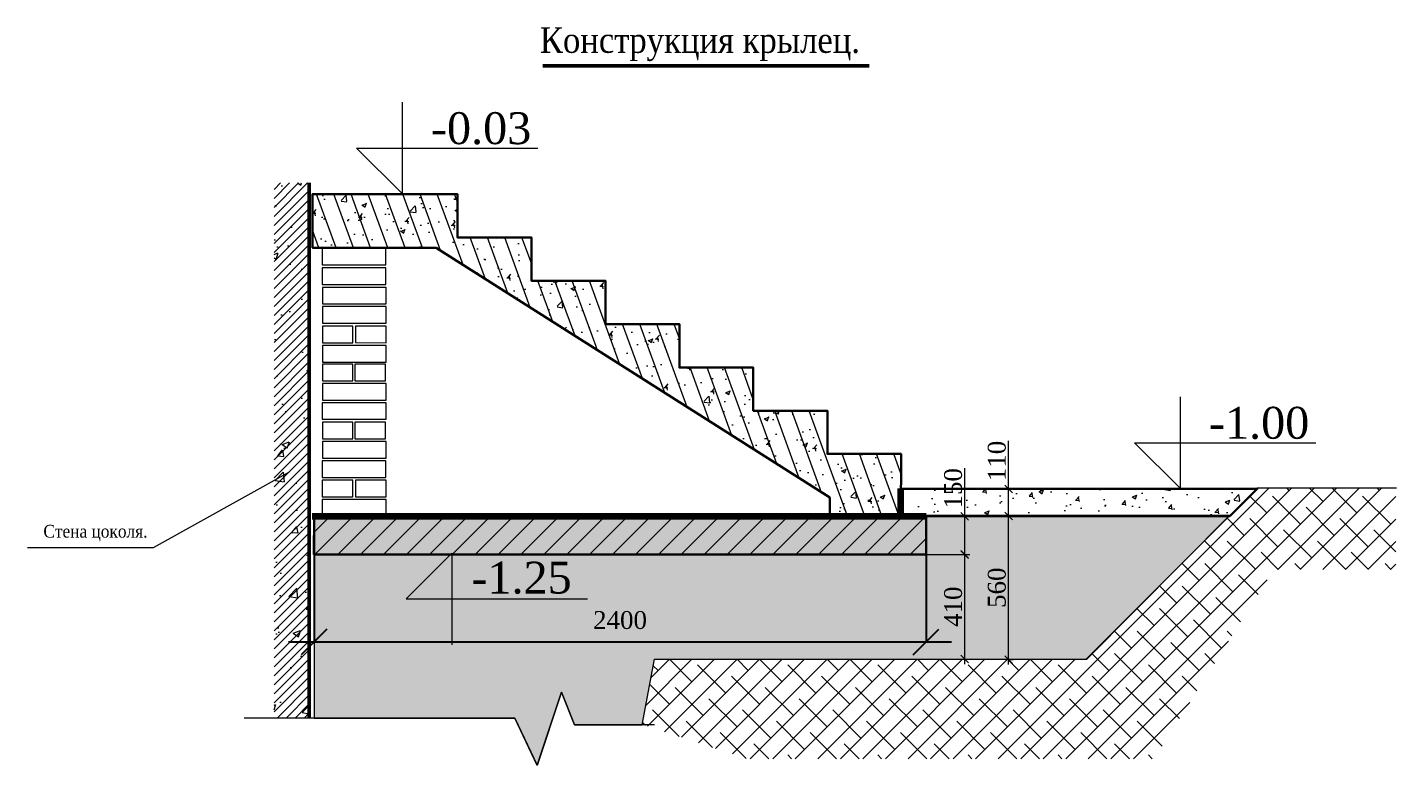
# Model space of a CAD drawing. Extents: x 1526320 to 3332998, y -546296 to 333165.
# Drawn here: x 2230633 to 2236002, y -145597 to -142699 of the extents above; entities that cross this region are included whole.
import ezdxf

# ---------------------------------------------------------------- set-up
doc = ezdxf.new("R2010")
doc.units = 0
doc.header["$LTSCALE"] = 500
doc.header["$MEASUREMENT"] = 0
doc.layers.get('0').update_dxf_attribs({"linetype": 'CONTINUOUS', "lineweight": 0})
doc.layers.add('Для печати', color=250, linetype='CONTINUOUS', lineweight=0)
doc.layers.add('КД. Узлы', color=250, linetype='CONTINUOUS', lineweight=0)
doc.styles.add('DIST', font='TIMES.TTF', dxfattribs={"width": 0.8, "height": 300})
doc.styles.get("Standard").update_dxf_attribs({"font": 'TIMES.TTF', "height": 150})
doc.dimstyles.new('ISO-25', dxfattribs={"dimtxt": 300, "dimasz": 100, "dimexe": 0, "dimexo": 0, "dimgap": 50, "dimtad": 1, "dimdec": 0, "dimrnd": 10, "dimtxsty": 'Standard', "dimblk": 'OBLIQUE', "dimcen": 100, "dimdle": 100, "dimadec": 0, "dimazin": 0, "dimtfac": 1, "dimtdec": 0, "dimtmove": 0, "dimatfit": 3, "dimldrblk": 'OBLIQUE', "dimfxl": 0, "dimarcsym": 0})
doc.dimstyles.new('Для узлов', dxfattribs={"dimtxt": 50, "dimasz": 30, "dimexe": 20, "dimexo": 0, "dimgap": 10, "dimtad": 1, "dimdec": 0, "dimrnd": 10, "dimtxsty": 'Standard', "dimblk": 'OBLIQUE', "dimcen": 30, "dimdle": 20, "dimadec": 0, "dimazin": 2, "dimtfac": 1, "dimtdec": 0, "dimtmove": 0, "dimatfit": 3, "dimldrblk": 'DATUMFILLED', "dimfxl": 0, "dimlwd": 9, "dimlwe": 9, "dimarcsym": 0})

# ---------------------------------------------------------------- blocks, each defined once
blk = doc.blocks.new('_Oblique')
at = {"color": 0, "linetype": 'ByBlock', "lineweight": -2}
blk.add_line((-0.5, -0.5), (0.5, 0.5), dxfattribs=at)
blk = doc.blocks.new('*D1579')
at = {"layer": 'Для печати', "color": 0, "linetype": 'Continuous', "lineweight": 9, "ltscale": 0.13}
for p, q in [((2234309, -144618.1), (2234309, -144428.9)), ((2234150, -144618.1), (2234329, -144618.1)), ((2234309, -144787.6), (2234309, -144618.1)), ((2234139.6, -144767.6), (2234329, -144767.6))]:
    blk.add_line(p, q, dxfattribs=at)
at = {"layer": 'Для печати', "color": 0, "linetype": 'Continuous', "lineweight": 9, "ltscale": 0.13, "xscale": 30, "yscale": 30, "zscale": 30}
for p, rotation in [((2234309, -144618.1), 90), ((2234309, -144767.6), 270)]:
    blk.add_blockref('_Oblique', p, dxfattribs=dict(at, rotation=rotation))
at = {"layer": 'Для печати', "color": 0, "linetype": 'Continuous', "lineweight": 5, "ltscale": 0.13, "insert": (2234263.4, -144508.5), "char_height": 70, "attachment_point": 5, "rotation": 90}
blk.add_mtext('150', dxfattribs=at)
blk = doc.blocks.new('_DatumFilled')
at = {"color": 0, "linetype": 'ByBlock', "lineweight": 0}
blk.add_solid([(0, 0.58), (-1, 0), (0, -0.58)], dxfattribs=at)
blk = doc.blocks.new('*D1580')
at = {"layer": 'Для печати', "color": 0, "linetype": 'Continuous', "lineweight": 9, "ltscale": 0.13}
for p, q in [((2234309, -145198.4), (2234309, -144748.3)), ((2234146.9, -144768.3), (2234329, -144768.3)), ((2234139.6, -145178.4), (2234329, -145178.4))]:
    blk.add_line(p, q, dxfattribs=at)
at = {"layer": 'Для печати', "color": 0, "linetype": 'Continuous', "lineweight": 9, "ltscale": 0.13, "xscale": 30, "yscale": 30, "zscale": 30}
for p, rotation in [((2234309, -144768.3), 90), ((2234309, -145178.4), 270)]:
    blk.add_blockref('_Oblique', p, dxfattribs=dict(at, rotation=rotation))
at = {"layer": 'Для печати', "color": 0, "linetype": 'Continuous', "lineweight": 5, "ltscale": 0.13, "insert": (2234263.4, -144973.3), "char_height": 70, "attachment_point": 5, "rotation": 90}
blk.add_mtext('410', dxfattribs=at)
blk = doc.blocks.new('*D1581')
at = {"layer": 'Для печати', "color": 0, "linetype": 'Continuous', "lineweight": 9, "ltscale": 0.13}
for p, q in [((2234480.4, -144510.8), (2234480.4, -144321.6)), ((2234480.4, -144510.8), (2234460.4, -144510.8)), ((2234480.4, -144636.7), (2234480.4, -144510.8)), ((2234480.4, -144616.7), (2234460.4, -144616.7))]:
    blk.add_line(p, q, dxfattribs=at)
at = {"layer": 'Для печати', "color": 0, "linetype": 'Continuous', "lineweight": 9, "ltscale": 0.13, "xscale": 30, "yscale": 30, "zscale": 30}
for p, rotation in [((2234480.4, -144510.8), 90), ((2234480.4, -144616.7), 270)]:
    blk.add_blockref('_Oblique', p, dxfattribs=dict(at, rotation=rotation))
at = {"layer": 'Для печати', "color": 0, "linetype": 'Continuous', "lineweight": 5, "ltscale": 0.13, "insert": (2234434.8, -144401.2), "char_height": 70, "attachment_point": 5, "rotation": 90}
blk.add_mtext('110', dxfattribs=at)
blk = doc.blocks.new('*D1582')
at = {"layer": 'Для печати', "color": 0, "linetype": 'Continuous', "lineweight": 9, "ltscale": 0.13}
for p, q in [((2234480.4, -145200.5), (2234480.4, -144596.7)), ((2234477.3, -144616.7), (2234500.4, -144616.7)), ((2234477.3, -145180.5), (2234500.4, -145180.5))]:
    blk.add_line(p, q, dxfattribs=at)
at = {"layer": 'Для печати', "color": 0, "linetype": 'Continuous', "lineweight": 9, "ltscale": 0.13, "xscale": 30, "yscale": 30, "zscale": 30}
for p, rotation in [((2234480.4, -144616.7), 90), ((2234480.4, -145180.5), 270)]:
    blk.add_blockref('_Oblique', p, dxfattribs=dict(at, rotation=rotation))
at = {"layer": 'Для печати', "color": 0, "linetype": 'Continuous', "lineweight": 5, "ltscale": 0.13, "insert": (2234434.8, -144898.6), "char_height": 70, "attachment_point": 5, "rotation": 90}
blk.add_mtext('560', dxfattribs=at)
blk = doc.blocks.new('*D1583')
at = {"layer": 'Для печати', "color": 0, "linetype": 'Continuous', "lineweight": -2, "ltscale": 0.13}
for p, q in [((2231756.9, -144617.6), (2231756.9, -145111.5)), ((2234157, -144767.9), (2234157, -145111.5)), ((2231656.9, -145111.5), (2234257, -145111.5))]:
    blk.add_line(p, q, dxfattribs=at)
at = {"layer": 'Для печати', "color": 0, "linetype": 'Continuous', "lineweight": -2, "ltscale": 0.13, "xscale": 100, "yscale": 100, "zscale": 100, "rotation": 180}
blk.add_blockref('_Oblique', (2231756.9, -145111.5), dxfattribs=at)
at = {"layer": 'Для печати', "color": 0, "linetype": 'Continuous', "lineweight": -2, "ltscale": 0.13, "xscale": 100, "yscale": 100, "zscale": 100}
blk.add_blockref('_Oblique', (2234157, -145111.5), dxfattribs=at)
at = {"layer": 'Для печати', "color": 0, "linetype": 'Continuous', "lineweight": 5, "ltscale": 0.13, "insert": (2232957, -145025.9), "char_height": 70, "attachment_point": 5}
blk.add_mtext('2400', dxfattribs=at)

msp = doc.modelspace()

# ---------------------------------------------------------------- hatches: boundary and pattern name
at = {"layer": 'Для печати', "linetype": 'Continuous', "lineweight": 0, "ltscale": 0.13}
h = msp.add_hatch(dxfattribs=at)
h.set_pattern_fill('AR-CONC', color=250, scale=40, style=0)
h.set_pattern_definition([(50, (1127986.83, -891486.54), (286.904073, -25.100854), [30, -330]), (355, (1127986.83, -891486.54), (-55.500533, 300.876853), [24, -264]), (100.4514, (1128010.74, -891488.63), (231.40375, 275.775817), [25.496076, -280.456845]), (46.1842, (1127986.83, -891406.54), (426.89642, -66.20761), [45, -495]), (96.6356, (1128022.4, -891412.05), (373.86508, 389.64715), [38.24412, -420.6852]), (351.1842, (1127986.83, -891406.54), (373.86478, 389.64744), [36, -396]), (21, (1128026.83, -891426.54), (238.76282, -161.047556), [30, -330]), (326, (1128026.83, -891426.54), (97.32613, 290.06002), [24, -264]), (71.4514, (1128046.73, -891439.96), (336.08905, 129.0122), [25.496076, -280.456845]), (37.5, (1127986.83, -891486.54), (4.863942, 133.1575415), [0, -260.8, 0, -268, 0, -265]), (7.5, (1127986.83, -891486.54), (105.227815, 157.764685), [0, -152.8, 0, -254.8, 0, -101]), (327.5, (1127897.63, -891486.54), (213.5289745, -9.021949), [0, -100, 0, -312, 0, -414]), (317.5, (1127857.63, -891486.54), (233.274468, 40.041993), [0, -130, 0, -207.2, 0, -294])])
h.paths.add_polyline_path([(2231737.8, -143310), (2231600.3, -143310), (2231600.3, -145410.1), (2231737.8, -145410.1)])
h = msp.add_hatch(dxfattribs=at)
h.set_pattern_fill('ANSI31', color=250, scale=200, style=0)
h.set_pattern_definition([(45, (1127986.832, -891486.536), (-17.67766953, 17.67766953), [])])
h.paths.add_polyline_path([(2231737.8, -143310), (2231600.3, -143310), (2231600.3, -145410.1), (2231737.8, -145410.1)])
at = {"layer": 'Для печати', "linetype": 'Continuous', "lineweight": 0}
h = msp.add_hatch(dxfattribs=at)
h.set_pattern_fill('ANSI31', color=250, scale=20, angle=65, style=0)
h.set_pattern_definition([(110, (878119.75, -36655.15), (-59.6704814, -21.718279), [])])
edge = h.paths.add_edge_path()
edge.add_line((2234058.5, -144617.3), (2234058.8, -144373.4))
edge.add_line((2234058.8, -144373.4), (2233770, -144373.4))
edge.add_line((2233770, -144373.4), (2233770, -144204))
edge.add_line((2233770, -144204), (2233479.7, -144204))
edge.add_line((2233479.7, -144204), (2233479.7, -144034.5))
edge.add_line((2233479.7, -144034.5), (2233190, -144034.5))
edge.add_line((2233190, -144034.5), (2233190, -143863.7))
edge.add_line((2233190, -143863.7), (2232899.7, -143863.7))
edge.add_line((2232899.7, -143863.7), (2232899.7, -143693.6))
edge.add_line((2232899.7, -143693.6), (2232609.4, -143693.6))
edge.add_line((2232609.4, -143693.6), (2232609.4, -143523.4))
edge.add_line((2232609.4, -143523.4), (2232319.2, -143523.4))
edge.add_line((2232319.2, -143523.4), (2232319.2, -143353.4))
edge.add_line((2232319.2, -143353.4), (2231751.3, -143353.4))
edge.add_line((2231751.3, -143353.4), (2231751.3, -143564.2))
edge.add_line((2231751.3, -143564.2), (2232235.5, -143564.2))
edge.add_line((2232235.5, -143564.2), (2233779.4, -144544.5))
edge.add_line((2233779.4, -144544.5), (2233779.4, -144617.5))
edge.add_line((2233779.4, -144617.5), (2234058.5, -144617.5))
h = msp.add_hatch(dxfattribs=at)
h.set_pattern_fill('AR-CONC', color=250, style=0)
h.set_pattern_definition([(50, (878119.75, -36655.15), (182.184669, -15.939086), [19.05, -209.55]), (355, (878119.75, -36655.15), (-35.242826, 191.056643), [15.24, -167.64]), (100.451, (878134.93, -36656.48), (146.942502, 175.116688), [16.19, -178.09]), (46.1842, (878119.75, -36604.35), (271.07904, -42.042328), [28.575, -314.325]), (96.6356, (878142.34, -36607.86), (237.404234, 247.425556), [24.285, -267.135]), (351.184, (878119.75, -36604.35), (237.404606, 247.42512), [22.86, -251.46]), (21, (878145.15, -36617.05), (151.61488, -102.265519), [19.05, -209.55]), (326, (878145.15, -36617.05), (61.802028, 184.187966), [15.24, -167.64]), (71.4514, (878157.79, -36625.57), (213.41649, 81.922858), [16.19, -178.09]), (37.5, (878119.75, -36655.15), (3.0886033, 84.555039), [0, -165.608, 0, -170.18, 0, -168.275]), (7.5, (878119.75, -36655.15), (66.8196625, 100.180575), [0, -97.028, 0, -161.798, 0, -64.135]), (327.5, (878063.11, -36655.15), (135.590595, -5.728744), [0, -63.5, 0, -198.12, 0, -262.89]), (317.5, (878037.71, -36655.15), (148.129181, 25.426491), [0, -82.55, 0, -131.572, 0, -186.69])])
edge = h.paths.add_edge_path()
edge.add_line((2234058.5, -144617.3), (2234058.8, -144373.4))
edge.add_line((2234058.8, -144373.4), (2233770, -144373.4))
edge.add_line((2233770, -144373.4), (2233770, -144204))
edge.add_line((2233770, -144204), (2233479.7, -144204))
edge.add_line((2233479.7, -144204), (2233479.7, -144034.5))
edge.add_line((2233479.7, -144034.5), (2233190, -144034.5))
edge.add_line((2233190, -144034.5), (2233190, -143863.7))
edge.add_line((2233190, -143863.7), (2232899.7, -143863.7))
edge.add_line((2232899.7, -143863.7), (2232899.7, -143693.6))
edge.add_line((2232899.7, -143693.6), (2232609.4, -143693.6))
edge.add_line((2232609.4, -143693.6), (2232609.4, -143523.4))
edge.add_line((2232609.4, -143523.4), (2232319.2, -143523.4))
edge.add_line((2232319.2, -143523.4), (2232319.2, -143353.4))
edge.add_line((2232319.2, -143353.4), (2231751.3, -143353.4))
edge.add_line((2231751.3, -143353.4), (2231751.3, -143564.2))
edge.add_line((2231751.3, -143564.2), (2232235.5, -143564.2))
edge.add_line((2232235.5, -143564.2), (2233779.4, -144544.5))
edge.add_line((2233779.4, -144544.5), (2233779.4, -144617.5))
edge.add_line((2233779.4, -144617.5), (2234058.5, -144617.5))
at = {"layer": 'Для печати', "linetype": 'Continuous', "lineweight": 0, "ltscale": 0.13}
h = msp.add_hatch(dxfattribs=at)
h.set_pattern_fill('ANSI38', color=250, scale=500, style=0)
h.set_pattern_definition([(45, (1127986.83, -891486.536), (-44.1941738, 44.1941738), []), (135, (1127986.83, -891486.536), (-132.5825215, 44.1941738), [156.25, -93.75])])
edge = h.paths.add_edge_path()
edge.add_line((2235998.9, -144508.9), (2235998.9, -144826.9))
edge.add_line((2235998.9, -144826.9), (2235521, -144826.9))
edge.add_line((2235521, -144826.9), (2235051.5, -145569.6))
edge.add_line((2235051.5, -145569.6), (2233454.5, -145569.6))
edge.add_line((2233454.5, -145569.6), (2233044, -145435))
edge.add_line((2233043.2, -145437.1), (2233092.4, -145179.5))
edge.add_line((2233092.4, -145179.5), (2234785.4, -145179.5))
edge.add_line((2234785.4, -145179.5), (2235456.6, -144506.5))
edge.add_line((2235456.6, -144506.5), (2236002.3, -144506.5))
at = {"layer": 'Для печати', "linetype": 'Continuous', "lineweight": 0}
h = msp.add_hatch(dxfattribs=at)
h.set_pattern_fill('AR-CONC', color=250, style=0)
h.set_pattern_definition([(50, (1577868.13, -217727.21), (182.18467, -15.939086), [19.05, -209.55]), (355, (1577868.13, -217727.21), (-35.242826, 191.056643), [15.24, -167.64]), (100.451, (1577883.31, -217728.54), (146.9425, 175.11669), [16.19, -178.09]), (46.1842, (1577868.13, -217676.41), (271.07904, -42.04233), [28.575, -314.325]), (96.6356, (1577890.72, -217679.91), (237.40423, 247.42556), [24.285, -267.135]), (351.184, (1577868.13, -217676.4), (237.4046, 247.42512), [22.86, -251.46]), (21, (1577893.53, -217689.11), (151.61488, -102.26552), [19.05, -209.55]), (326, (1577893.53, -217689.11), (61.80203, 184.187966), [15.24, -167.64]), (71.4514, (1577906.17, -217697.63), (213.41649, 81.92286), [16.19, -178.09]), (37.5, (1577868.13, -217727.21), (3.088603, 84.555039), [0, -165.608, 0, -170.18, 0, -168.275]), (7.5, (1577868.13, -217727.21), (66.819663, 100.180575), [0, -97.028, 0, -161.798, 0, -64.135]), (327.5, (1577811.49, -217727.21), (135.590595, -5.728744), [0, -63.5, 0, -198.12, 0, -262.89]), (317.5, (1577786.09, -217727.21), (148.129181, 25.42649), [0, -82.55, 0, -131.572, 0, -186.69])])
h.paths.add_polyline_path([(2235348.7, -144617.5), (2234058.3, -144617.5), (2234058.3, -144510.5), (2235456, -144510.5)])
h = msp.add_hatch(dxfattribs=at)
h.set_pattern_fill('AR-CONC', color=250, scale=0.5, style=0)
h.set_pattern_definition([(50, (1577868.13, -217727.21), (91.0923345, -7.969543), [9.525, -104.775]), (355, (1577868.13, -217727.21), (-17.621413, 95.528321), [7.62, -83.82]), (100.451, (1577875.72, -217727.876), (73.471251, 87.558344), [8.095, -89.045]), (46.1842, (1577868.13, -217701.81), (135.53952, -21.021164), [14.2875, -157.1625]), (96.6356, (1577879.43, -217703.56), (118.702117, 123.712778), [12.1425, -133.5675]), (351.184, (1577868.13, -217701.81), (118.702303, 123.71256), [11.43, -125.73]), (21, (1577880.83, -217708.16), (75.80744, -51.132759), [9.525, -104.775]), (326, (1577880.83, -217708.16), (30.901014, 92.093983), [7.62, -83.82]), (71.4514, (1577887.15, -217712.42), (106.708245, 40.961429), [8.095, -89.045]), (37.5, (1577868.13, -217727.21), (1.5443016, 42.2775194), [0, -82.804, 0, -85.09, 0, -84.1375]), (7.5, (1577868.13, -217727.21), (33.4098313, 50.0902874), [0, -48.514, 0, -80.899, 0, -32.0675]), (327.5, (1577839.81, -217727.21), (67.7952976, -2.864372), [0, -31.75, 0, -99.06, 0, -131.445]), (317.5, (1577827.11, -217727.21), (74.0645907, 12.7132455), [0, -41.275, 0, -65.786, 0, -93.345])])
h.paths.add_polyline_path([(2234157, -144617.6), (2231756.9, -144617.6), (2231756.7, -144767.9), (2234157, -144767.9)])
h = msp.add_hatch(dxfattribs=at)
h.set_pattern_fill('ANSI31', color=250, scale=20, style=0)
h.set_pattern_definition([(45, (1577868.13, -217727.21), (-44.9012806, 44.9012806), [])])
h.paths.add_polyline_path([(2234157, -144617.6), (2231756.9, -144617.6), (2231756.7, -144767.9), (2234157, -144767.9)])
at = {"layer": 'Для печати', "linetype": 'Continuous', "lineweight": 0, "ltscale": 0.13}
h = msp.add_hatch(dxfattribs=at)
h.set_pattern_fill('AR-SAND', color=250, scale=40, style=0)
h.set_pattern_definition([(37.5, (1127986.83, -891486.536), (-2.5197343, 77.0729508), [0, -60.8, 0, -68, 0, -65]), (7.5, (1127986.83, -891486.54), (70.791068, 112.885843), [0, -32.8, 0, -54.8, 0, -21]), (327.5, (1127937.63, -891486.536), (124.5656745, 0.226362), [0, -20, 0, -72, 0, -94]), (317.5, (1127937.63, -891486.54), (120.245064, 35.107023), [0, -10, 0, -47.2, 0, -54])])
edge = h.paths.add_edge_path()
edge.add_line((2231757.3, -144767.9), (2231757.3, -145410.6))
edge.add_line((2231757.3, -145410.6), (2232544.3, -145410.6))
edge.add_line((2232544.3, -145410.6), (2232631.9, -145594.9))
edge.add_line((2232631.9, -145594.9), (2232727, -145308.9))
edge.add_line((2232727, -145308.9), (2232778.6, -145436.2))
edge.add_line((2232778.6, -145436.2), (2233043.7, -145436.2))
edge.add_line((2233043.7, -145436.2), (2233092.7, -145179.4))
edge.add_line((2233092.7, -145179.4), (2234787.5, -145179.4))
edge.add_line((2234787.5, -145179.4), (2235346.7, -144615.6))
edge.add_line((2235346.7, -144615.6), (2234159.3, -144615.6))
edge.add_line((2234159.3, -144615.6), (2234159.3, -144767))
edge.add_line((2234159.3, -144767), (2231757, -144767.9))

# ---------------------------------------------------------------- linework, layer by layer
at = {"layer": 'Для печати', "color": 250, "linetype": 'Continuous', "lineweight": 15}
for p, q in [((2232103.3, -143353.2), (2232103.3, -142993.2)), ((2232103.3, -143353.2), (2231923.3, -143173.2)), ((2231923.3, -143173.2), (2232634.5, -143173.2)), ((2235154.3, -144509.5), (2235154.3, -144149.5)), ((2234974.3, -144329.5), (2235685.4, -144329.5)), ((2235154.3, -144509.5), (2234974.3, -144329.5)), ((2232297.7, -144762.8), (2232117.7, -144942.8)), ((2232297.7, -144762.8), (2232297.7, -145122.8)), ((2232117.7, -144942.8), (2232828.9, -144942.8))]:
    msp.add_line(p, q, dxfattribs=at)
at = {"layer": 'Для печати', "color": 250, "linetype": 'Continuous', "lineweight": 50, "ltscale": 0.13}
msp.add_line((2231738, -143309.2), (2231738, -145412), dxfattribs=at)
at = {"layer": 'Для печати', "color": 250, "linetype": 'Continuous', "lineweight": 100}
msp.add_line((2231749.4, -144617.5), (2234157, -144617.5), dxfattribs=at)
at = {"layer": 'Для печати', "color": 250, "linetype": 'Continuous', "lineweight": 30}
msp.add_lwpolyline([(2234058.5, -144617.3), (2234058.8, -144373.4), (2233770, -144373.4), (2233770, -144204), (2233479.7, -144204), (2233479.7, -144034.5), (2233190, -144034.5), (2233190, -143863.7), (2232899.7, -143863.7), (2232899.7, -143693.6), (2232609.4, -143693.6), (2232609.4, -143523.4), (2232319.2, -143523.4), (2232319.2, -143353.4), (2231751.3, -143353.4), (2231751.3, -143564.2), (2232235.5, -143564.2), (2233779.4, -144544.5), (2233779.4, -144617.5), (2234058.5, -144617.5)], dxfattribs=at)
at = {"layer": 'Для печати', "color": 250, "linetype": 'Continuous', "lineweight": 15}
for points in [[(2232038.2, -143565.6), (2231788.4, -143565.6), (2231788.4, -143630.7), (2232038.2, -143630.7)], [(2232038.7, -143643.2), (2231788.9, -143643.2), (2231788.9, -143708.3), (2232038.7, -143708.3)], [(2232039.6, -143719.7), (2231789.8, -143719.7), (2231789.8, -143784.9), (2232039.6, -143784.9)], [(2232039.4, -143795.5), (2231789.6, -143795.5), (2231789.6, -143860.7), (2232039.4, -143860.7)], [(2231909.8, -143871.9), (2231789.7, -143871.9), (2231789.7, -143937), (2231909.8, -143937)], [(2232040.2, -143871.6), (2231920.1, -143871.6), (2231920.1, -143936.7), (2232040.2, -143936.8)], [(2232039.5, -143947.6), (2231789.7, -143947.6), (2231789.7, -144012.7), (2232039.5, -144012.7)], [(2231909.8, -144021.2), (2231789.7, -144021.2), (2231789.7, -144086.3), (2231909.8, -144086.3)], [(2232037.3, -144021.3), (2231917.2, -144021.3), (2231917.2, -144086.4), (2232037.3, -144086.4)], [(2232039.5, -144096.9), (2231789.7, -144096.9), (2231789.7, -144162), (2232039.5, -144162)], [(2232039.3, -144172.5), (2231789.5, -144172.5), (2231789.5, -144237.7), (2232039.3, -144237.7)], [(2231909.7, -144248.9), (2231789.6, -144248.9), (2231789.6, -144314), (2231909.7, -144314)], [(2232037.2, -144249), (2231917.1, -144249), (2231917.1, -144314.1), (2232037.2, -144314.1)], [(2232039.4, -144324.6), (2231789.6, -144324.6), (2231789.6, -144389.7), (2232039.4, -144389.7)], [(2232039.2, -144400.4), (2231789.4, -144400.4), (2231789.4, -144465.5), (2232039.2, -144465.5)], [(2231909.6, -144476.8), (2231789.5, -144476.8), (2231789.5, -144541.9), (2231909.6, -144541.9)], [(2232040, -144476.5), (2231919.9, -144476.5), (2231919.9, -144541.6), (2232040, -144541.6)], [(2232039.3, -144552.5), (2231789.5, -144552.5), (2231789.5, -144617.6), (2232039.3, -144617.6)]]:
    msp.add_lwpolyline(points, close=True, dxfattribs=at)
at = {"layer": 'Для печати', "color": 250, "linetype": 'Continuous', "lineweight": 15, "ltscale": 0.13}
for points in [[(2231658.9, -144445.6), (2231125.8, -144742.6), (2230632.9, -144742.6)], [(2233043.2, -145437.1), (2233092.4, -145179.5), (2234785.4, -145179.5), (2235456.6, -144506.5), (2236002.3, -144506.5)], [(2231757.3, -144767.9), (2231757.3, -145410.6), (2232544.3, -145410.6), (2232631.9, -145594.9), (2232727, -145308.9), (2232778.6, -145436.2), (2233043.7, -145436.2), (2233092.7, -145179.4), (2234787.5, -145179.4), (2235346.7, -144615.6), (2234159.3, -144615.6), (2234159.3, -144767), (2231757, -144767.9)]]:
    msp.add_lwpolyline(points, dxfattribs=at)
at = {"layer": 'Для печати', "color": 250, "linetype": 'Continuous', "lineweight": 30}
for points in [[(2235348.7, -144617.5), (2234058.3, -144617.5), (2234058.3, -144510.5), (2235456, -144510.5)], [(2234157, -144617.6), (2231756.9, -144617.6), (2231756.7, -144767.9), (2234157, -144767.9)]]:
    msp.add_lwpolyline(points, close=True, dxfattribs=at)
at = {"layer": 'Для печати', "color": 250, "linetype": 'Continuous', "lineweight": 100}
msp.add_lwpolyline([(2234058.6, -144617.4), (2234058.6, -144617.4), (2234058.6, -144509.1)], dxfattribs=at)
at = {"layer": 'Для печати', "color": 250, "linetype": 'Continuous', "lineweight": 0, "ltscale": 0.13}
msp.add_lwpolyline([(2233092.6, -145436.5), (2232778.7, -145436.5), (2232727.1, -145308.2), (2232632.2, -145596.9), (2232544.9, -145411), (2231482.7, -145411)], dxfattribs=at)
at = {"layer": 'КД. Узлы', "color": 250, "linetype": 'Continuous', "lineweight": 50, "ltscale": 0.13}
msp.add_line((2232654.9, -142850.3), (2233933.4, -142850.3), dxfattribs=at)

# ---------------------------------------------------------------- texts
at = {"layer": 'Для печати', "color": 250, "linetype": 'Continuous', "lineweight": 15}
for s, p in [('-0.03', (2232215.6, -143157.5)), ('-1.00', (2235266.5, -144313.8)), ('-1.25', (2232374.2, -144921.3))]:
    msp.add_text(s, height=125, dxfattribs=at).set_placement(p)
at = {"layer": 'Для печати', "color": 250, "linetype": 'Continuous', "lineweight": 15, "ltscale": 0.13, "width": 0.9}
msp.add_text('Стена цоколя.', height=50, dxfattribs=at).set_placement((2230695.7, -144701.9))
at = {"layer": 'КД. Узлы', "color": 250, "linetype": 'Continuous', "lineweight": 50, "ltscale": 0.13, "style": 'DIST', "width": 0.9}
msp.add_text('Конструкция крылец.', height=100, dxfattribs=at).set_placement((2232642.6, -142799.3))

# ---------------------------------------------------------------- dimensions: what is measured, and where the dimension line sits
at = {"layer": 'Для печати', "color": 250, "linetype": 'Continuous', "lineweight": 5, "ltscale": 0.13}
for base, p1, p2, angle, picture, middle in [((2234480.4, -144510.8), (2234480.4, -144616.7), (2234480.4, -144510.8), 90, '*D1581', (2234434.8, -144401.2)), ((2234309.0006, -144618.136), (2234139.623, -144767.6444), (2234149.958, -144618.136), 270, '*D1579', (2234263.395, -144508.5145)), ((2234480.4, -144616.7), (2234477.3, -145180.5), (2234477.3, -144616.7), 90, '*D1582', (2234434.8, -144898.6)), ((2234309, -144768.3), (2234139.6, -145178.4), (2234146.9, -144768.3), 270, '*D1580', (2234263.4, -144973.3))]:
    dim = msp.add_linear_dim(base=base, p1=p1, p2=p2, angle=angle, dimstyle='Для узлов', dxfattribs=at)
    dim.commit()
    dim.dimension.update_dxf_attribs({"geometry": picture, "text_midpoint": middle})
at = {"layer": 'Для печати', "color": 250, "linetype": 'Continuous', "lineweight": 5}
dim = msp.add_linear_dim(base=(2234157, -145111.5), p1=(2231756.9, -144617.6), p2=(2234157, -144767.9), dimstyle='ISO-25', dxfattribs=at)
dim.commit()
dim.dimension.update_dxf_attribs({"geometry": '*D1583', "text_midpoint": (2232957, -145025.9)})

doc.saveas('drawing.dxf')
